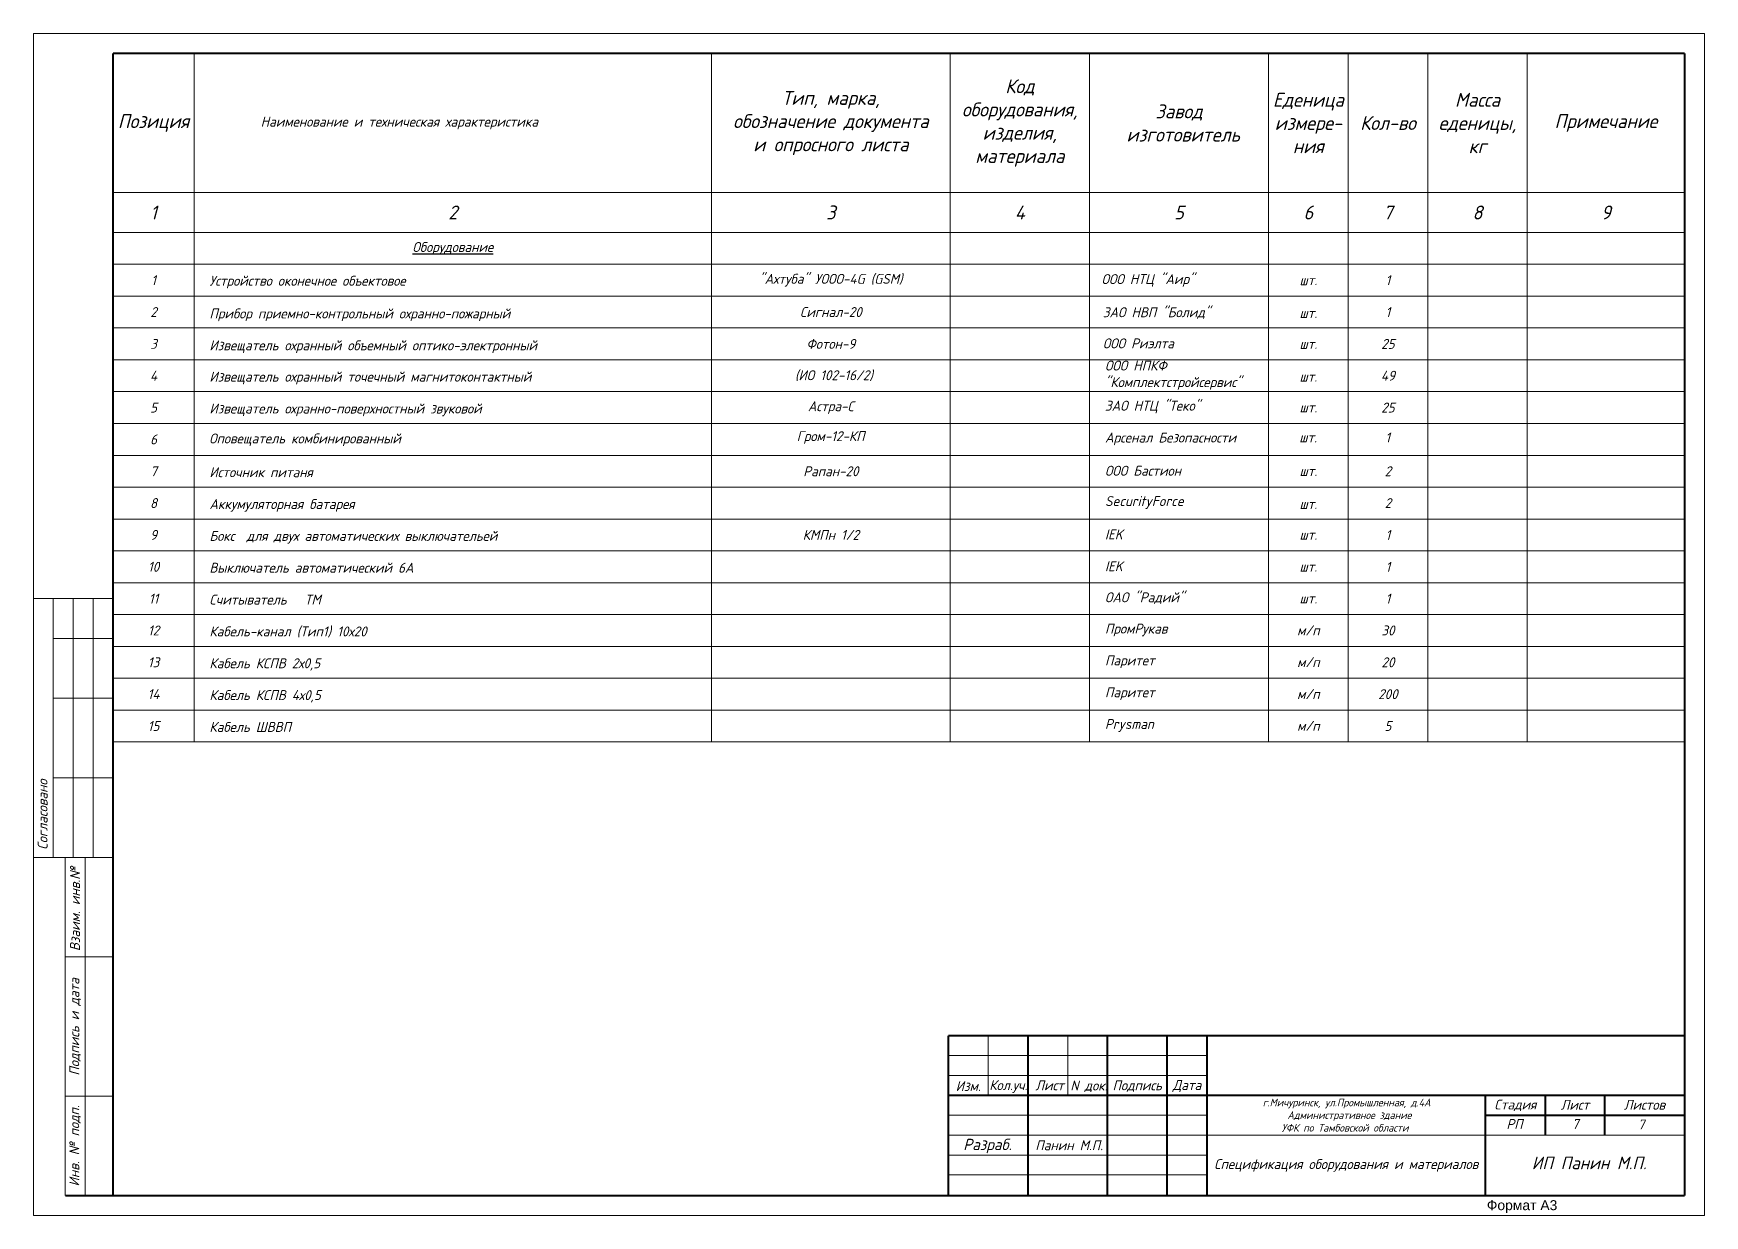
# Model space of a CAD drawing. Header units: inches. Extents: x -24 to 3888, y 393 to 1828.
# Drawn here: x 2190.5 to 2322.8, y 946.8 to 1040.4 of the extents above; entities that cross this region are included whole.
import ezdxf

# ---------------------------------------------------------------- set-up
doc = ezdxf.new("R2010")
doc.units = ezdxf.units.IN
doc.header["$MEASUREMENT"] = 0
doc.linetypes.add('НЕВИДИМАЯ', pattern=[9.525, 6.35, -3.175])
doc.layers.add('DESC', color=7, linetype='Continuous')
doc.styles.get("Standard").update_dxf_attribs({"font": 'GOST_Common Italic_0.ttf'})

msp = doc.modelspace()

# ---------------------------------------------------------------- linework, layer by layer
at = {"layer": 'DESC', "color": 7, "lineweight": 15}
for p, q in [((2190.47, 946.82), (2190.47, 1040.38)), ((2190.47, 1040.38), (2322.77, 1040.38)), ((2322.77, 1040.38), (2322.77, 946.82)), ((2203.2, 1038.8), (2203.2, 984.31)), ((2244.15, 1038.8), (2244.15, 984.31)), ((2263.05, 1038.8), (2263.05, 984.31)), ((2274.07, 1038.8), (2274.07, 984.31)), ((2288.25, 1038.8), (2288.25, 984.31)), ((2294.55, 1038.8), (2294.55, 984.31)), ((2300.85, 1038.8), (2300.85, 984.31)), ((2308.72, 1038.8), (2308.72, 984.31)), ((2196.77, 1027.78), (2321.19, 1027.78)), ((2196.77, 1024.63), (2321.19, 1024.63)), ((2196.77, 1022.11), (2321.19, 1022.11)), ((2196.77, 1019.59), (2321.19, 1019.59)), ((2196.77, 1017.07), (2321.19, 1017.07)), ((2196.77, 1014.55), (2321.19, 1014.55)), ((2196.77, 1012.03), (2321.19, 1012.03)), ((2196.77, 1009.51), (2321.19, 1009.51)), ((2196.77, 1006.99), (2321.19, 1006.99)), ((2196.77, 1004.47), (2321.19, 1004.47)), ((2196.77, 1001.95), (2321.19, 1001.95)), ((2196.77, 999.43), (2321.19, 999.43)), ((2196.77, 996.91), (2321.19, 996.91)), ((2196.77, 994.39), (2321.19, 994.39)), ((2196.77, 991.87), (2321.19, 991.87)), ((2196.77, 989.35), (2321.19, 989.35)), ((2196.77, 986.83), (2321.19, 986.83)), ((2196.77, 984.31), (2321.19, 984.31)), ((2266.05, 961.06), (2266.05, 956.34)), ((2272.35, 961.06), (2272.35, 956.34)), ((2262.9, 959.49), (2283.37, 959.49)), ((2262.9, 957.91), (2283.37, 957.91)), ((2262.9, 954.76), (2283.37, 954.76)), ((2262.9, 953.19), (2283.37, 953.19)), ((2283.37, 953.19), (2321.17, 953.19)), ((2262.9, 951.61), (2283.37, 951.61)), ((2262.9, 950.04), (2283.37, 950.04)), ((2322.77, 946.82), (2190.47, 946.82))]:
    msp.add_line(p, q, dxfattribs=at)
at = {"layer": 'DESC', "lineweight": 15}
for p, q in [((2196.77, 995.65), (2190.47, 995.65)), ((2192.04, 995.65), (2192.04, 975.17)), ((2193.62, 995.65), (2193.62, 975.17)), ((2195.19, 995.65), (2195.19, 975.17)), ((2196.77, 992.5), (2192.04, 992.5)), ((2196.77, 987.77), (2192.04, 987.77)), ((2196.77, 981.47), (2192.04, 981.47)), ((2196.77, 975.17), (2190.47, 975.17)), ((2192.99, 975.17), (2192.99, 948.4)), ((2192.99, 975.17), (2196.77, 975.17)), ((2194.56, 975.17), (2194.56, 948.4)), ((2192.99, 967.3), (2196.77, 967.3)), ((2192.99, 956.27), (2196.77, 956.27))]:
    msp.add_line(p, q, dxfattribs=at)
at = {"layer": 'DESC', "color": 7, "lineweight": 15, "const_width": 0.158}
for points in [[(2196.77, 1038.8), (2196.77, 948.4), (2321.19, 948.4)], [(2321.19, 1038.8), (2196.77, 1038.8)], [(2321.19, 948.4), (2321.19, 1038.8)], [(2262.9, 961.06), (2262.9, 948.46)], [(2262.9, 961.06), (2321.17, 961.06)], [(2269.2, 961.06), (2269.2, 948.4)], [(2275.5, 961.06), (2275.5, 948.46)], [(2280.22, 961.06), (2280.22, 948.46)], [(2283.37, 961.06), (2283.37, 948.46)], [(2262.9, 956.34), (2321.17, 956.34)], [(2305.42, 948.4), (2305.42, 956.34)], [(2310.15, 953.19), (2310.15, 956.34)], [(2314.87, 953.19), (2314.87, 956.34)], [(2305.42, 954.76), (2321.17, 954.76)]]:
    msp.add_lwpolyline(points, dxfattribs=at)
at = {"layer": 'DESC', "lineweight": 15, "const_width": 0.158}
msp.add_lwpolyline([(2192.99, 948.4), (2196.77, 948.4)], dxfattribs=at)

# ---------------------------------------------------------------- texts
at = {"layer": 'DESC', "color": 7}
for s, height, p in [('Устройство оконечное объектовое ', 0.7875, (2204.4, 1020.41)), ('Прибор приемно-контрольный охранно-пожарный ', 0.7875, (2204.4, 1017.82)), ('Извещатель охранный объемный оптико-электронный ', 0.7875, (2204.4, 1015.3)), ('Извещатель охранный точечный магнитоконтактный', 0.7875, (2204.4, 1012.82)), ('Извещатель охранно-поверхностный звуковой ', 0.7875, (2204.4, 1010.3)), ('Оповещатель комбинированный ', 0.7875, (2204.38, 1007.93)), ('Источник питаня ', 0.7875, (2204.4, 1005.26)), ('Аккумуляторная батарея ', 0.7875, (2204.4, 1002.74)), ('Бокс  для двух автоматических выключательей', 0.7875, (2204.4, 1000.22)), ('Выключатель автоматический 6А', 0.7875, (2204.4, 997.7)), ('Считыватель   ТМ', 0.7875, (2204.4, 995.18)), ('Кабель-канал (Тип1) 10х20', 0.7875, (2204.4, 992.66)), ('Кабель КСПВ 2х0,5', 0.7875, (2204.4, 990.14)), ('Кабель КСПВ 4х0,5', 0.7875, (2204.4, 987.62)), ('Кабель ШВВП', 0.7875, (2204.4, 985.1)), ('Кол.уч.', 0.787, (2266.14, 956.75)), ('Лист', 0.787, (2269.79, 956.74)), ('N док.', 0.787, (2272.56, 956.72)), ('РП', 0.787, (2307.08, 953.68)), ('7', 0.787, (2312.27, 953.68)), ('7', 0.787, (2317.48, 953.64))]:
    msp.add_text(s, height=height, dxfattribs=at).set_placement(p)
at = {"layer": 'DESC'}
for s, insert, char_height, width, attachment_point in [('Код оборудования, изделия, материала', (2268.56, 1033.29), 1.1025, 11.025, 5), ('Тип, марка, \\Pобозначение документа \\Pи опросного листа', (2253.6, 1033.29), 1.1025, 18.9, 5), ('Завод\\P изготовитель', (2281.16, 1033.29), 1.1025, 14.175, 5), ('Еденица измере-\\Pния', (2291.4, 1033.29), 1.1025, 6.3, 5), ('Масса еденицы, \\Pкг', (2304.79, 1033.29), 1.1025, 7.875, 5), ('Позиция', (2199.98, 1033.29), 1.103, 6.4299, 5), ('           Наименование и техническая характеристика', (2203.2, 1033.29), 0.7875, 40.95, 4), ('Кол-во', (2297.7, 1033.29), 1.103, 6.3, 5), ('Примечание', (2314.96, 1033.29), 1.103, 12.4701, 5), ('1', (2199.98, 1026.21), 1.1, 6.4299, 5), ('2', (2223.67, 1026.21), 1.1, 40.95, 5), ('3', (2253.6, 1026.21), 1.1, 18.9, 5), ('4', (2268.56, 1026.21), 1.1, 11.025, 5), ('5', (2281.16, 1026.21), 1.1, 14.175, 5), ('6', (2291.4, 1026.21), 1.1, 6.3, 5), ('7', (2297.7, 1026.21), 1.1, 6.3, 5), ('8', (2304.79, 1026.21), 1.1, 7.875, 5), ('9', (2314.96, 1026.21), 1.1, 12.4701, 5), ('{\\LОборудование}', (2223.67, 1023.37), 0.7875, 40.95, 5), ('"Ахтуба" УООО-4G (GSM)', (2253.6, 1020.85), 0.7875, 18.9, 5), ('1', (2199.98, 1020.85), 0.787, 6.4299, 5), ('шт.', (2291.4, 1020.85), 0.787, 6.3, 5), ('1', (2297.7, 1020.85), 0.787, 6.3, 5), ('2', (2199.98, 1018.33), 0.787, 6.4299, 5), ('Сигнал-20', (2253.6, 1018.33), 0.787, 18.9, 5), ('ЗАО НВП "Болид"', (2275.13, 1018.25), 0.7875, 14.175, 4), ('1', (2297.7, 1018.33), 0.787, 6.3, 5), ('шт.', (2291.4, 1018.25), 0.787, 6.3, 5), ('3', (2199.98, 1015.81), 0.787, 6.4299, 5), ('Фотон-9', (2253.6, 1015.81), 0.787, 18.9, 5), ('ООО Риэлта', (2275.13, 1015.85), 0.787, 14.175, 4), ('25', (2297.7, 1015.81), 0.787, 6.3, 5), ('шт.', (2291.4, 1015.81), 0.787, 6.3, 5), ('4', (2199.98, 1013.29), 0.787, 6.4299, 5), (' (ИО 102-16/2)', (2253.6, 1013.29), 0.7875, 18.9, 5), ('ООО НПКФ "Комплектстройсервис"', (2275.3, 1013.33), 0.7875, 14.175, 4), ('49', (2297.7, 1013.29), 0.787, 6.3, 5), ('шт.', (2291.4, 1013.22), 0.787, 6.3, 5), ('5', (2199.98, 1010.77), 0.787, 6.4299, 5), ('Астра-С', (2253.6, 1010.77), 0.787, 18.9, 5), ('ЗАО НТЦ "Теко"', (2275.3, 1010.81), 0.7875, 14.175, 4), ('шт.', (2291.4, 1010.78), 0.787, 6.3, 5), ('25', (2297.7, 1010.77), 0.787, 6.3, 5), ('6', (2199.98, 1008.25), 0.787, 6.4299, 5), ('Гром-12-КП', (2253.58, 1008.4), 0.787, 18.9, 5), ('Арсенал Безопасности', (2275.3, 1008.29), 0.7875, 14.175, 4), ('шт.', (2291.38, 1008.41), 0.787, 6.3, 5), ('1', (2297.68, 1008.4), 0.787, 6.3, 5), ('7', (2199.98, 1005.73), 0.787, 6.4299, 5), ('Рапан-20', (2253.6, 1005.73), 0.787, 18.9, 5), ('ООО Бастион', (2275.3, 1005.77), 0.7875, 14.175, 4), ('шт.', (2291.4, 1005.74), 0.787, 6.3, 5), ('2', (2297.7, 1005.73), 0.787, 6.3, 5), ('8', (2199.98, 1003.21), 0.787, 6.4299, 5), ('SecurityForce', (2275.3, 1003.25), 0.7875, 14.175, 4), ('шт.', (2291.4, 1003.14), 0.787, 6.3, 5), ('2', (2297.7, 1003.21), 0.787, 6.3, 5), ('9', (2199.98, 1000.69), 0.787, 6.4299, 5), ('КМПн 1/2', (2253.6, 1000.69), 0.787, 18.9, 5), ('IEK', (2275.3, 1000.73), 0.787, 14.175, 4), ('шт.', (2291.4, 1000.7), 0.787, 6.3, 5), ('1', (2297.7, 1000.69), 0.787, 6.3, 5), ('10', (2199.98, 998.17), 0.787, 6.4299, 5), ('IEK', (2275.3, 998.21), 0.787, 14.175, 4), ('шт.', (2291.4, 998.18), 0.787, 6.3, 5), ('1', (2297.7, 998.17), 0.787, 6.3, 5), ('ОАО "Радий"', (2275.3, 995.69), 0.7875, 14.175, 4), ('11', (2199.98, 995.65), 0.787, 6.4299, 5), ('шт.', (2291.4, 995.66), 0.787, 6.3, 5), ('1', (2297.7, 995.65), 0.787, 6.3, 5), ('ПромРукав', (2275.3, 993.17), 0.787, 14.175, 4), ('12', (2199.98, 993.13), 0.787, 6.4299, 5), ('м/п', (2291.4, 993.14), 0.787, 6.3, 5), ('30', (2297.7, 993.13), 0.787, 6.3, 5), ('13', (2199.98, 990.61), 0.787, 6.4299, 5), ('Паритет', (2275.3, 990.65), 0.787, 14.175, 4), ('м/п', (2291.4, 990.62), 0.787, 6.3, 5), ('20', (2297.7, 990.61), 0.787, 6.3, 5), ('14', (2199.98, 988.09), 0.787, 6.4299, 5), ('Паритет', (2275.3, 988.13), 0.787, 14.175, 4), ('м/п', (2291.4, 988.1), 0.787, 6.3, 5), ('15', (2199.98, 985.57), 0.787, 6.4299, 5), ('Prysman', (2275.3, 985.61), 0.787, 14.175, 4), ('м/п', (2291.4, 985.58), 0.787, 6.3, 5), ('5', (2297.7, 985.57), 0.787, 6.3, 5), ('Изм.', (2264.47, 957.07), 0.787, 3.15, 5), ('Подпись', (2277.85, 957.07), 0.787, 4.725, 5), ('Дата', (2281.79, 957.07), 0.787, 3.15, 5), ('Спецификация оборудования и материалов', (2294.4, 950.79), 0.7875, 22.05, 5)]:
    msp.add_mtext(s, dxfattribs=dict(at, insert=insert, char_height=char_height, width=width, attachment_point=attachment_point))
at = {"layer": 'DESC', "lineweight": 15}
for s, insert, char_height, width, attachment_point in [('ООО НТЦ "Аир"', (2275.03, 1020.83), 0.7875, 14.175, 4), ('Панин М.П.', (2272.46, 952.39), 0.787, 6.3, 5)]:
    msp.add_mtext(s, dxfattribs=dict(at, insert=insert, char_height=char_height, width=width, attachment_point=attachment_point))
at = {"layer": 'DESC', "insert": (2297.7, 988.09), "char_height": 0.787, "attachment_point": 5}
msp.add_mtext('200', dxfattribs=at)
at = {"layer": 'DESC', "char_height": 0.7875, "attachment_point": 1, "rotation": 90}
for s, insert, width in [('Cогласовано', (2190.8, 975.75), 9.4622), ('Взаим. инв.№', (2193.37, 967.75), 14.4387), ('Подпись и дата', (2193.31, 957.9), 11.3549), ('Инв. № подп.', (2193.31, 949.13), 13.2391)]:
    msp.add_mtext(s, dxfattribs=dict(at, insert=insert, width=width))
at = {"layer": 'DESC', "color": 0, "lineweight": 15, "insert": (2265.01, 956.07), "char_height": 0.6, "attachment_point": 1}
msp.add_mtext_dynamic_manual_height_columns('\\pi22.78276;г.Мичуринск, ул.Промышленная, д.4А\\P\\pi24.36617; Административное здание \\P\\pi24.27003;УФК по Тамбовской области', width=59.1919, gutter_width=1, heights=[0], dxfattribs=at)
at = {"layer": 'DESC', "color": 0, "char_height": 0.787, "attachment_point": 5}
for s, insert, width in [('Стадия', (2307.79, 955.55), 4.725), ('Лист', (2312.51, 955.59), 5.67), ('Листов', (2318.01, 955.59), 5.3325)]:
    msp.add_mtext(s, dxfattribs=dict(at, insert=insert, width=width))
at = {"layer": 'DESC', "color": 0, "lineweight": 15, "insert": (2266, 952.33), "char_height": 0.9, "width": 7.0924, "attachment_point": 5}
msp.add_mtext('Разраб.', dxfattribs=at)
at = {"layer": 'DESC', "lineweight": 15, "insert": (2304.28, 951.49), "char_height": 1, "attachment_point": 1}
msp.add_mtext_dynamic_manual_height_columns('\\pi4.80835;ИП Панин М.П.', width=17.9743, gutter_width=1, heights=[1.74], dxfattribs=at)
at = {"layer": 'DESC', "linetype": 'НЕВИДИМАЯ', "insert": (2305.53, 948.04), "char_height": 0.7875, "width": 9.1777, "attachment_point": 1}
msp.add_mtext('{\\fArial|b0|i0|c204|p34;Формат А3}', dxfattribs=at)

doc.saveas('drawing.dxf')
